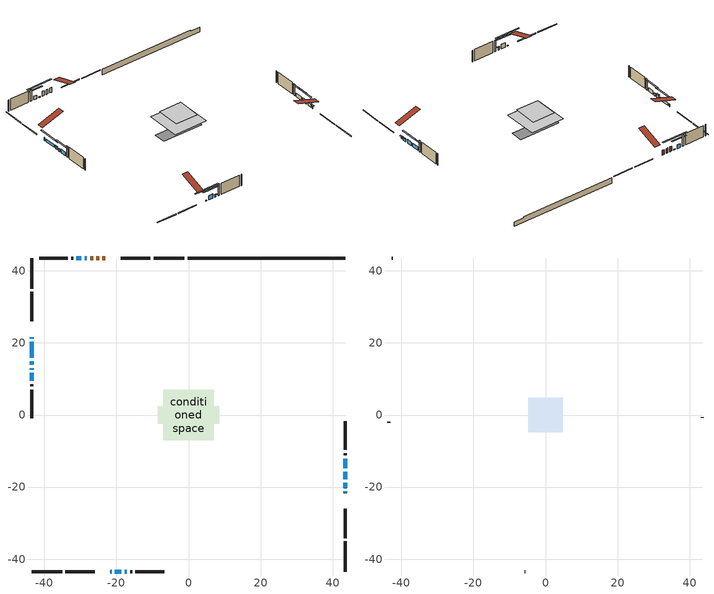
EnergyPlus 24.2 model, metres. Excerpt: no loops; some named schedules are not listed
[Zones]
conditioned space
 floor outside (Floor1 construction): -1.27,-1.27 -1.27,1.27 1.27,1.27 1.27,-1.27 z0.53
 floor adiabatic (AdiabaticFloorConstruction): -6.99,-6.99 -6.99,6.99 6.99,6.99 6.99,-6.99 z2.97
 floor foundation (Slab1 construction): -8.49,-2.45 -8.49,2.45 8.49,2.45 8.49,-2.45 z-1.82
 wall outside (RimJoist1 construction): -1.14,43.56 -9.62,43.56 / -43.56,-43.56 -35.08,-43.56 / -43.56,43.56 -43.56,35.08 / 43.56,-43.56 43.56,-35.08 z0.53:0.83
 wall outside (RimJoist2 construction): -10.54,43.56 -18.75,43.56 / -34.15,-43.56 -25.95,-43.56 / -43.56,34.15 -43.56,25.95 / 43.56,-34.15 43.56,-25.95 z0.53:0.83
 wall outside (AdiabaticWallConstruction 1): -23.06,43.56 -23.87,43.56 / -24.8,43.56 -25.55,43.56 / -26.48,43.56 -27.27,43.56 z0.53:2.56
 wall outside (AdiabaticWallConstruction): -43.56,21.64 -43.56,21.2 / -43.56,14.93 -43.56,13.96 / -43.56,13.04 -43.56,12.6 z0.53:1.75; 43.56,-21.64 43.56,-21.18 / -17.71,-43.56 -17.12,-43.56 z0.53:1.5; 43.56,-20.25 43.56,-18.78 / -43.56,20.28 -43.56,15.86 z0.53:1.67; -28.19,43.56 -28.79,43.56 z0.53:0.87; -21.64,-43.56 -21.34,-43.56 z0.53:0.88; 43.56,-17.85 43.56,-15.77 z0.53:2.11; 43.56,-14.84 43.56,-12.1 / -29.71,43.56 -31.09,43.56 z0.53:2.08; -20.42,-43.56 -18.64,-43.56 z0.53:2.46; -43.56,11.67 -43.56,9.44 z0.53:2.05
 wall outside (Wall1 construction): -32.01,43.56 -32.55,43.56 / -16.19,-43.56 -15.66,-43.56 / -43.56,8.51 -43.56,7.98 / 43.56,-11.17 43.56,-10.64 z0.53:5.41
 wall outside (Wall2 construction): -33.47,43.56 -41.46,43.56 / -14.73,-43.56 -6.75,-43.56 / -43.56,7.05 -43.56,-0.94 / 43.56,-9.71 43.56,-1.72 z0.53:5.41
 wall foundation (FoundationWall1 construction): -0.21,43.56,-1.82 -0.21,43.56,0.53 39.18,43.56,0.53 39.18,43.56,0.09 43.56,43.56,0.09 43.56,43.56,-1.82
 window (WindowConstruction 10): -43.56,21.64 -43.56,21.2 z0.53:1.75
 window (WindowConstruction 6): 43.56,-21.64 43.56,-21.18 z0.53:1.5
 window (WindowConstruction 7): 43.56,-20.25 43.56,-18.78 z0.53:1.67
 window (WindowConstruction 8): -43.56,20.27 -43.56,15.86 z0.53:1.67
 window (WindowConstruction 9): -43.56,14.93 -43.56,13.96 z0.53:1.75
 window (WindowConstruction 12): -28.2,43.56 -28.79,43.56 z0.53:0.87
 window (WindowConstruction 13): -21.64,-43.56 -21.34,-43.56 z0.53:0.87
 window (WindowConstruction 11): -43.56,13.03 -43.56,12.6 z0.53:1.75
 window (WindowConstruction): 43.56,-17.85 43.56,-15.77 z0.53:2.11
 window (WindowConstruction 1): 43.56,-14.84 43.56,-12.1 z0.53:2.08
 window (WindowConstruction 2): -29.71,43.56 -31.09,43.56 z0.53:2.08
 window (WindowConstruction 3): -20.41,-43.56 -18.64,-43.56 z0.53:2.46
 window (WindowConstruction 4): -17.71,-43.56 -17.12,-43.56 z0.53:1.5
 window (WindowConstruction 5): -43.56,11.67 -43.56,9.44 z0.53:2.05
 door (Door): -23.06,43.56 -23.87,43.56 z0.53:2.56
 door (Door 1): -24.8,43.56 -25.55,43.56 z0.53:2.56
 door (Door 2): -26.48,43.56 -27.27,43.56 z0.53:2.56
 ceiling adiabatic (AdiabaticFloorConstruction): 6.99,-6.99 6.99,6.99 -6.99,6.99 -6.99,-6.99 z2.97
attic - vented
 floor to conditioned space (Floor2 construction Reversed): -4.78,-4.78 -4.78,4.78 4.78,4.78 4.78,-4.78 z5.41
 wall outside (Wall4 construction): -42.39,43.56 -42.63,43.56 / -5.82,-43.56 -5.58,-43.56 / -43.56,-1.86 -43.56,-2.1 / 43.56,-0.79 43.56,-0.56 z0.53:5.41
 roof outside (Roof1 construction): -22.13,43.56,5.41 -22.13,34.25,8.51 -19.68,34.25,8.51 -19.68,43.56,5.41; -22.57,-43.56,5.41 -22.57,-34.25,8.51 -25.02,-34.25,8.51 -25.02,-43.56,5.41; -43.56,22.57,5.41 -34.25,22.57,8.51 -34.25,25.02,8.51 -43.56,25.02,5.41; 43.56,-22.57,5.41 34.25,-22.57,8.51 34.25,-25.02,8.51 43.56,-25.02,5.41
shading: 43.56,-20.98 43.56,-21.84 43.97,-21.84 43.97,-20.98 z1.7; 43.56,-18.58 43.56,-20.45 43.97,-20.45 43.97,-18.58 z1.87; -43.56,13.26 -43.56,22.87 -43.97,22.87 -43.97,13.26 z4.27; -43.56,13.76 -43.56,15.13 -43.97,15.13 -43.97,13.76 z1.95; -33.88,43.56 -23.11,43.56 -23.11,43.97 -33.88,43.97 z5.96; -16.25,-43.56 -26.73,-43.56 -26.73,-43.97 -16.25,-43.97 z5.96; 43.56,-13.17 43.56,-20.45 43.97,-20.45 43.97,-13.17 z4.71; 43.56,-9.5 43.56,-17.44 43.97,-17.44 43.97,-9.5 z4.68; -33.69,43.56 -27.11,43.56 -27.11,43.97 -33.69,43.97 z4.68; -16.04,-43.56 -23.01,-43.56 -23.01,-43.97 -16.04,-43.97 z5.06; -16.92,-43.56 -17.91,-43.56 -17.91,-43.97 -16.92,-43.97 z1.7; -43.56,6.84 -43.56,14.27 -43.97,14.27 -43.97,6.84 z4.65
[Building]
Building 1: Terrain=Suburbs
[Site:Location]
Toronto Intl AP_ON: Latitude {deg}=43.68; Longitude {deg}=-79.63; Time Zone {hr}=-5; Elevation {m}=173; Keep Site Location Information=Yes
[Site:GroundTemperature:Shallow]
4.59119, 2.66285, 2.50842, 3.42352, 7.09712, 10.7536, 13.9236, 15.9317, 16.1023, 14.4691, 11.3799, 7.83558
[Site:WaterMainsTemperature]
Calculation Method=Schedule; Temperature Schedule=mains temperature schedule
[Material] Roughness=Rough; Thermal Absorptance=0.9
Name | Thickness {m} | Conductivity {W/m-K} | Density {kg/m3} | Specific Heat {J/kg-K} | Solar Absorptance | Visible Absorptance
asphalt or fiberglass shingles | 0.00635 | 0.162714 | 1121.4 | 1465.45 | 0.4 | 0.4
ceiling loosefill ins | 0.169333 | 0.0480833 | 16.02 | 1046.75 | 0.7 | 0.7
ceiling stud and cavity | 0.1397 | 0.0933378 | 65.682 | 1177.47 | 0.7 | 0.7
concrete 4.0 in. | 0.1016 | 1.803125 | 2242.8 | 837.4 | 0.7 | 0.7
concrete 8.0 in. | 0.2032 | 1.803125 | 2242.8 | 837.4 | 0.7 | 0.7
door material | 0.04445 | 0.053851 | 512.64 | 1214.23 | 0.7 | 0.7
door material 1 | 0.04445 | 0.0451087 | 512.64 | 1214.23 | 0.7 | 0.7
door material 2 | 0.04445 | 0.20624 | 512.64 | 1214.23 | 0.7 | 0.7
exterior vertical ins | 0.0460229 | 0.029427 | 32.04 | 1214.23 | 0.7 | 0.7
floor covering | 0.0127 | 0.0433444 | 54.468 | 1339.84 | 0.6 | 0.6
floor rigid ins | 0.051816 | 0.029427 | 32.04 | 1214.23 | 0.7 | 0.7
floor rigid ins 1; wall rigid ins | 0.512978 | 0.029427 | 32.04 | 1214.23 | 0.7 | 0.7
floor stud and cavity | 0.1397 | 0.0881335 | 92.3553 | 1139.71 | 0.7 | 0.7
floor stud and cavity 1 | 0.1397 | 1.75129 | 37.0049 | 1207.88 | 0.7 | 0.7
furniture material conditioned space 1 | 0.1524 | 0.115458 | 640.8 | 1214.23 | 0.6 | 0.6
gypsum board | 0.00254 | 0.160291 | 801 | 837.4 | 0.6 | 0.6
gypsum board 1 | 0.0127 | 0.160291 | 801 | 837.4 | 0.6 | 0.6
gypsum board 2 | 0.0127 | 0.160291 | 801 | 837.4 | 0.7 | 0.7
osb sheathing 0.5 in. | 0.0127 | 0.115458 | 512.64 | 1214.23 | 0.7 | 0.7
osb sheathing 0.75 in. | 0.01905 | 0.115458 | 512.64 | 1214.23 | 0.7 | 0.7
osb sheathing 2.0 in. | 0.0508 | 0.115458 | 512.64 | 1214.23 | 0.7 | 0.7
rim joist stud and cavity | 0.0508 | 0.0451784 | 125.044 | 1163.47 | 0.6 | 0.6
rim joist stud and cavity 1 | 0.0508 | 0.0351153 | 125.044 | 1163.47 | 0.6 | 0.6
wall stud and cavity | 0.0889 | 0.54749 | 50.32683 | 1063.81 | 0.7 | 0.7
wall stud and cavity 1 | 0.1397 | 0.0823012 | 139.0536 | 1170.24 | 0.7 | 0.7
wall stud and cavity 2 | 0.0889 | 6.9971 | 50.32683 | 1063.81 | 0.6 | 0.6
wall stud and cavity 3 | 0.0889 | 0.380278 | 52.3479 | 1209.89 | 0.7 | 0.7
wall stud and cavity 4 | 0.0889 | 0.391764 | 83.0341 | 1211.67 | 0.7 | 0.7
wood siding | 0.00254 | 0.102417 | 544.68 | 1172.36 | 0.4 | 0.4
wood siding 1 | 0.0254 | 0.102417 | 544.68 | 1172.36 | 0.4 | 0.4
wood siding 2; wood siding 3; wood siding 4 | 0.0254 | 0.102417 | 544.68 | 1172.36 | 0.7 | 0.7
[WindowMaterial:SimpleGlazingSystem]
Name | U-Factor {W/m2-K} | Solar Heat Gain Coefficient
WindowMaterial | 2.8884 | 0.7
WindowMaterial 1 | 2.904297 | 0.68
WindowMaterial 10 | 3.07123 | 0.43
WindowMaterial 2 | 2.98209 | 0.59
WindowMaterial 3 | 2.98038 | 0.61
WindowMaterial 4 | 2.887263 | 0.7
WindowMaterial 5 | 3.00537 | 0.58
WindowMaterial 6 | 2.915653 | 0.67
WindowMaterial 7 | 2.93212 | 0.65
WindowMaterial 8 | 2.98776 | 0.6
WindowMaterial 9 | 3.06271 | 0.54
[Construction]
AdiabaticFloorConstruction: floor stud and cavity 1, floor rigid ins 1, osb sheathing 0.75 in., floor covering
AdiabaticWallConstruction: wood siding 3, wall rigid ins, wall stud and cavity 3, gypsum board 1
AdiabaticWallConstruction 1: wood siding 4, wall rigid ins, wall stud and cavity 3, gypsum board 1
Door: door material
Door 1: door material 1
Door 2: door material 2
Floor1 construction: floor stud and cavity, floor rigid ins, osb sheathing 0.75 in., floor covering
Floor2 construction Reversed: gypsum board 1, ceiling stud and cavity, ceiling loosefill ins
FoundationWall1 construction: concrete 8.0 in., gypsum board 2
furniture construction conditioned space 1: furniture material conditioned space 1
PartitionWallConstruction: gypsum board 1, wall stud and cavity 4, gypsum board 1
RimJoist1 construction: wood siding 2, osb sheathing 2.0 in., rim joist stud and cavity
RimJoist2 construction: wood siding 2, osb sheathing 2.0 in., rim joist stud and cavity 1
Roof1 construction: asphalt or fiberglass shingles
Slab1 construction: concrete 4.0 in.
Wall1 construction: wood siding, wall stud and cavity, gypsum board
Wall2 construction: wood siding 1, osb sheathing 0.5 in., wall stud and cavity 1, gypsum board 1
Wall4 construction: wood siding, wall stud and cavity 2
WindowConstruction: WindowMaterial
WindowConstruction 1; WindowConstruction 2: WindowMaterial 1
WindowConstruction 10: WindowMaterial 8
WindowConstruction 11: WindowMaterial 9
WindowConstruction 12; WindowConstruction 13: WindowMaterial 10
WindowConstruction 3: WindowMaterial 2
WindowConstruction 4: WindowMaterial 3
WindowConstruction 5: WindowMaterial 4
WindowConstruction 6: WindowMaterial 5
WindowConstruction 7; WindowConstruction 8: WindowMaterial 6
WindowConstruction 9: WindowMaterial 7
[Zone] Multiplier=1; Part of Total Floor Area=Yes
Name | Volume {m3}
attic - vented | 45.9181
conditioned space | 618.6
[Space]
Name | Zone | Volume {m3}
attic - vented 1 | attic - vented | 45.9181
conditioned space 1 | conditioned space | 618.6
[ZoneInfiltration:EffectiveLeakageArea]
infil attic - vented 1: Zone or Space=attic - vented 1; Schedule=Always On Discrete; Effective Air Leakage Area {cm2}=3774.62; Stack Coefficient=0.000554753; Wind Coefficient=1.59137e-05
[ZoneMixing]
whole house fan mix: Zone or Space=attic - vented; Schedule=Always On Continuous; Design Flow Rate Calculation Method=Flow/Zone; Design Flow Rate {m3/s}=0; Source Zone or Space=conditioned space
[SurfaceProperty:ExposedFoundationPerimeter]
Slab1: Exposed Perimeter Calculation Method=TotalExposedPerimeter; Total Exposed Perimeter {m}=43.769
[InternalMass] Zone or ZoneList=conditioned space; Space or SpaceList=conditioned space 1
Name | Construction | Surface Area {m2}
furniture mass conditioned space 1 | furniture construction conditioned space 1 | 114.2
partition wall mass | PartitionWallConstruction | 285.501
[Lights]
interior lighting: Zone or ZoneList or Space or SpaceList=conditioned space 1; Schedule=interior lighting schedule; Design Level Calculation Method=LightingLevel; Lighting Level {W}=343.2; Return Air Fraction=0; Fraction Radiant=0.6; Fraction Visible=0.2; Fraction Replaceable=1
[People]
occupants: Zone or ZoneList or Space or SpaceList=conditioned space 1; Number of People Schedule=occupants schedule; Number of People Calculation Method=People; Number of People=3; Fraction Radiant=0.314171; Sensible Heat Fraction=0.56303; Activity Level Schedule=occupants activity schedule; Carbon Dioxide Generation Rate {m3/s-W}=0; Enable ASHRAE 55 Comfort Warnings=No; Mean Radiant Temperature Calculation Type=EnclosureAveraged
[ElectricEquipment] Zone or ZoneList or Space or SpaceList=conditioned space 1; Design Level Calculation Method=EquipmentLevel
Name | Schedule | Design Level {W} | Fraction Latent | Fraction Radiant | Fraction Lost
clothes dryer | clothes dryer schedule | 140.772 | 0.015 | 0.081 | 0.85
clothes washer | clothes washer schedule | 32.1985 | 0.03 | 0.162 | 0.7
cooking range | cooking range schedule | 215.147 | 0.08 | 0.432 | 0.2
dishwasher | dishwasher schedule | 66.8632 | 0.3 | 0.18 | 0.4
fridge | fridge schedule | 72.9452 | 0 | 0.6 | 0
mech vent bath fan 0 | mech vent bath fan 0 schedule | 50.2 | 0 | 0 | 1
mech vent bath fan 1 | mech vent bath fan 1 schedule | 50.2 | 0 | 0 | 1
mech vent house fan | mech vent house fan schedule | 0 | 0 | 0 | 1
mech vent house fan cfis | mech vent house fan cfis schedule | 0 | 0 | 0 | 0
mech vent range fan 0 | mech vent range fan 0 schedule | 57 | 0 | 0 | 1
misc plug loads | misc plug loads schedule | 494.7 | 0.045 | 0.513 | 0.1
whole house fan | Always On Discrete | 0 | 0 | 0 | 1
[OtherEquipment] Zone or ZoneList or Space or SpaceList=conditioned space 1; Design Level Calculation Method=EquipmentLevel
Name | Fuel Type | Schedule | Design Level {W} | Fraction Latent | Fraction Radiant | Fraction Lost
clothes dryer 1 | Electricity | clothes dryer schedule | 0 | 0.015 | 0.081 | 0.85
cooking range 1 | Electricity | cooking range schedule | 0 | 0.08 | 0.432 | 0.2
general water use latent | None | general water use schedule | 62.594 | 1 | 0 | 0
general water use sensible | None | general water use schedule | -61.6891 | 0 | 0.6 | 0
mech vent house fan latent load | None | Always On Discrete | 0 | 1 | 0 | 0
mech vent house fan sensible load | None | Always On Discrete | 0 | 0 | 0 | 0
water heater energy adjustment1 | NaturalGas | Always On Discrete | 0.01 | 0 | 0 | 1
[ZoneInfiltration:DesignFlowRate] Zone or ZoneList or Space or SpaceList=conditioned space 1; Schedule=Always On Discrete; Design Flow Rate Calculation Method=Flow/Zone; Design Flow Rate {m3/s}=0
infil flow; natural vent flow; whole house fan flow
[Foundation:Kiva]
Foundation Kiva 1: Initial Indoor Air Temperature {C}=18; Wall Height Above Grade {m}=0.530017; Wall Depth Below Slab {m}=0.2032; Custom Block Material Name 1=exterior vertical ins; Custom Block Depth 1 {m}=2.350008; Custom Block X Position 1 {m}=0.2159; Custom Block Z Position 1 {m}=0
[Foundation:Kiva:Settings]
Soil Conductivity {W/m-K}=0.849921; Soil Density {kg/m3}=1842.3; Soil Specific Heat {J/kg-K}=418.7; Ground Solar Absorptivity=0.9; Ground Thermal Absorptivity=0.9; Ground Surface Roughness {m}=0.03; Far-Field Width {m}=40; Deep-Ground Boundary Condition=ZeroFlux; Deep-Ground Depth {m}=40; Minimum Cell Dimension {m}=0.2; Maximum Cell Growth Coefficient=3; Simulation Timestep=Timestep
[Exterior:Lights]
exterior lighting: Schedule=exterior lighting schedule; Design Level {W}=75.6
[Schedule:Constant]
Name | Hourly Value
Always On Continuous; mech vent house fan schedule; mech vent house fan cfis schedule; Always On Discrete | 1
occupants activity schedule | 117.228
fridge schedule | 0
[Schedule:Week:Daily]
interior lighting schedule Week Rule - Jan1-Jan27: interior lighting schedule day, interior lighting schedule day, interior lighting schedule day, interior lighting schedule day, interior lighting schedule day, interior lighting schedule day, interior lighting schedule day, interior lighting schedule default day, interior lighting schedule default day, interior lighting schedule default day, interior lighting schedule default day, interior lighting schedule default day
interior lighting schedule Week Rule - Jan28-Feb3: interior lighting schedule day, interior lighting schedule day, interior lighting schedule day, interior lighting schedule day, interior lighting schedule day 1, interior lighting schedule day 1, interior lighting schedule day 1, interior lighting schedule default day, interior lighting schedule default day, interior lighting schedule default day, interior lighting schedule default day, interior lighting schedule default day
interior lighting schedule Week Rule - Feb4-Feb24: interior lighting schedule day 1, interior lighting schedule day 1, interior lighting schedule day 1, interior lighting schedule day 1, interior lighting schedule day 1, interior lighting schedule day 1, interior lighting schedule day 1, interior lighting schedule default day, interior lighting schedule default day, interior lighting schedule default day, interior lighting schedule default day, interior lighting schedule default day
interior lighting schedule Week Rule - Feb25-Mar3: interior lighting schedule day 1, interior lighting schedule day 1, interior lighting schedule day 1, interior lighting schedule day 1, interior lighting schedule day 2, interior lighting schedule day 2, interior lighting schedule day 2, interior lighting schedule default day, interior lighting schedule default day, interior lighting schedule default day, interior lighting schedule default day, interior lighting schedule default day
interior lighting schedule Week Rule - Mar4-Mar31: interior lighting schedule day 2, interior lighting schedule day 2, interior lighting schedule day 2, interior lighting schedule day 2, interior lighting schedule day 2, interior lighting schedule day 2, interior lighting schedule day 2, interior lighting schedule default day, interior lighting schedule default day, interior lighting schedule default day, interior lighting schedule default day, interior lighting schedule default day
interior lighting schedule Week Rule - Apr1-Apr28: interior lighting schedule day 3, interior lighting schedule day 3, interior lighting schedule day 3, interior lighting schedule day 3, interior lighting schedule day 3, interior lighting schedule day 3, interior lighting schedule day 3, interior lighting schedule default day, interior lighting schedule default day, interior lighting schedule default day, interior lighting schedule default day, interior lighting schedule default day
interior lighting schedule Week Rule - Apr29-May5: interior lighting schedule day 3, interior lighting schedule day 3, interior lighting schedule day 4, interior lighting schedule day 4, interior lighting schedule day 4, interior lighting schedule day 4, interior lighting schedule day 4, interior lighting schedule default day, interior lighting schedule default day, interior lighting schedule default day, interior lighting schedule default day, interior lighting schedule default day
interior lighting schedule Week Rule - May6-May26: interior lighting schedule day 4, interior lighting schedule day 4, interior lighting schedule day 4, interior lighting schedule day 4, interior lighting schedule day 4, interior lighting schedule day 4, interior lighting schedule day 4, interior lighting schedule default day, interior lighting schedule default day, interior lighting schedule default day, interior lighting schedule default day, interior lighting schedule default day
interior lighting schedule Week Rule - May27-Jun2: interior lighting schedule day 4, interior lighting schedule day 4, interior lighting schedule day 4, interior lighting schedule day 4, interior lighting schedule day 4, interior lighting schedule day 5, interior lighting schedule day 5, interior lighting schedule default day, interior lighting schedule default day, interior lighting schedule default day, interior lighting schedule default day, interior lighting schedule default day
interior lighting schedule Week Rule - Jun3-Jun30: interior lighting schedule day 5, interior lighting schedule day 5, interior lighting schedule day 5, interior lighting schedule day 5, interior lighting schedule day 5, interior lighting schedule day 5, interior lighting schedule day 5, interior lighting schedule default day, interior lighting schedule default day, interior lighting schedule default day, interior lighting schedule default day, interior lighting schedule default day
interior lighting schedule Week Rule - Jul1-Jul28: interior lighting schedule day 6, interior lighting schedule day 6, interior lighting schedule day 6, interior lighting schedule day 6, interior lighting schedule day 6, interior lighting schedule day 6, interior lighting schedule day 6, interior lighting schedule default day, interior lighting schedule default day, interior lighting schedule default day, interior lighting schedule default day, interior lighting schedule default day
interior lighting schedule Week Rule - Jul29-Aug4: interior lighting schedule day 6, interior lighting schedule day 6, interior lighting schedule day 6, interior lighting schedule day 7, interior lighting schedule day 7, interior lighting schedule day 7, interior lighting schedule day 7, interior lighting schedule default day, interior lighting schedule default day, interior lighting schedule default day, interior lighting schedule default day, interior lighting schedule default day
interior lighting schedule Week Rule - Aug5-Aug25: interior lighting schedule day 7, interior lighting schedule day 7, interior lighting schedule day 7, interior lighting schedule day 7, interior lighting schedule day 7, interior lighting schedule day 7, interior lighting schedule day 7, interior lighting schedule default day, interior lighting schedule default day, interior lighting schedule default day, interior lighting schedule default day, interior lighting schedule default day
interior lighting schedule Week Rule - Aug26-Sep1: interior lighting schedule day 7, interior lighting schedule day 7, interior lighting schedule day 7, interior lighting schedule day 7, interior lighting schedule day 7, interior lighting schedule day 7, interior lighting schedule day 8, interior lighting schedule default day, interior lighting schedule default day, interior lighting schedule default day, interior lighting schedule default day, interior lighting schedule default day
interior lighting schedule Week Rule - Sep2-Sep29: interior lighting schedule day 8, interior lighting schedule day 8, interior lighting schedule day 8, interior lighting schedule day 8, interior lighting schedule day 8, interior lighting schedule day 8, interior lighting schedule day 8, interior lighting schedule default day, interior lighting schedule default day, interior lighting schedule default day, interior lighting schedule default day, interior lighting schedule default day
interior lighting schedule Week Rule - Sep30-Oct6: interior lighting schedule day 8, interior lighting schedule day 9, interior lighting schedule day 9, interior lighting schedule day 9, interior lighting schedule day 9, interior lighting schedule day 9, interior lighting schedule day 9, interior lighting schedule default day, interior lighting schedule default day, interior lighting schedule default day, interior lighting schedule default day, interior lighting schedule default day
interior lighting schedule Week Rule - Oct7-Oct27: interior lighting schedule day 9, interior lighting schedule day 9, interior lighting schedule day 9, interior lighting schedule day 9, interior lighting schedule day 9, interior lighting schedule day 9, interior lighting schedule day 9, interior lighting schedule default day, interior lighting schedule default day, interior lighting schedule default day, interior lighting schedule default day, interior lighting schedule default day
interior lighting schedule Week Rule - Oct28-Nov3: interior lighting schedule day 9, interior lighting schedule day 9, interior lighting schedule day 9, interior lighting schedule day 9, interior lighting schedule day 10, interior lighting schedule day 10, interior lighting schedule day 10, interior lighting schedule default day, interior lighting schedule default day, interior lighting schedule default day, interior lighting schedule default day, interior lighting schedule default day
interior lighting schedule Week Rule - Nov4-Nov24: interior lighting schedule day 10, interior lighting schedule day 10, interior lighting schedule day 10, interior lighting schedule day 10, interior lighting schedule day 10, interior lighting schedule day 10, interior lighting schedule day 10, interior lighting schedule default day, interior lighting schedule default day, interior lighting schedule default day, interior lighting schedule default day, interior lighting schedule default day
interior lighting schedule Week Rule - Nov25-Dec1: interior lighting schedule day 10, interior lighting schedule day 10, interior lighting schedule day 10, interior lighting schedule day 10, interior lighting schedule day 10, interior lighting schedule day 10, interior lighting schedule day 11, interior lighting schedule default day, interior lighting schedule default day, interior lighting schedule default day, interior lighting schedule default day, interior lighting schedule default day
interior lighting schedule Week Rule - Dec2-Dec31: interior lighting schedule day 11, interior lighting schedule day 11, interior lighting schedule day 11, interior lighting schedule day 11, interior lighting schedule day 11, interior lighting schedule day 11, interior lighting schedule day 11, interior lighting schedule default day, interior lighting schedule default day, interior lighting schedule default day, interior lighting schedule default day, interior lighting schedule default day
occupants schedule Week Rule - Jan1-Dec31: occupants schedule day, occupants schedule day, occupants schedule day, occupants schedule day, occupants schedule day, occupants schedule day, occupants schedule day, occupants schedule default day, occupants schedule default day, occupants schedule default day, occupants schedule default day, occupants schedule default day
clothes dryer schedule Week Rule - Jan1-Dec31: clothes dryer schedule day, clothes dryer schedule day, clothes dryer schedule day, clothes dryer schedule day, clothes dryer schedule day, clothes dryer schedule day, clothes dryer schedule day, clothes dryer schedule default day, clothes dryer schedule default day, clothes dryer schedule default day, clothes dryer schedule default day, clothes dryer schedule default day
clothes washer schedule Week Rule - Jan1-Dec31: clothes washer schedule day, clothes washer schedule day, clothes washer schedule day, clothes washer schedule day, clothes washer schedule day, clothes washer schedule day, clothes washer schedule day, clothes washer schedule default day, clothes washer schedule default day, clothes washer schedule default day, clothes washer schedule default day, clothes washer schedule default day
cooking range schedule Week Rule - Jan1-Dec31: cooking range schedule day, cooking range schedule day, cooking range schedule day, cooking range schedule day, cooking range schedule day, cooking range schedule day, cooking range schedule day, cooking range schedule default day, cooking range schedule default day, cooking range schedule default day, cooking range schedule default day, cooking range schedule default day
dishwasher schedule Week Rule - Jan1-Dec31: dishwasher schedule day, dishwasher schedule day, dishwasher schedule day, dishwasher schedule day, dishwasher schedule day, dishwasher schedule day, dishwasher schedule day, dishwasher schedule default day, dishwasher schedule default day, dishwasher schedule default day, dishwasher schedule default day, dishwasher schedule default day
mech vent bath fan 0 schedule Week Rule - Jan1-Dec31: mech vent bath fan 0 schedule day, mech vent bath fan 0 schedule day, mech vent bath fan 0 schedule day, mech vent bath fan 0 schedule day, mech vent bath fan 0 schedule day, mech vent bath fan 0 schedule day, mech vent bath fan 0 schedule day, mech vent bath fan 0 schedule default day, mech vent bath fan 0 schedule default day, mech vent bath fan 0 schedule default day, mech vent bath fan 0 schedule default day, mech vent bath fan 0 schedule default day
mech vent bath fan 1 schedule Week Rule - Jan1-Dec31: mech vent bath fan 1 schedule day, mech vent bath fan 1 schedule day, mech vent bath fan 1 schedule day, mech vent bath fan 1 schedule day, mech vent bath fan 1 schedule day, mech vent bath fan 1 schedule day, mech vent bath fan 1 schedule day, mech vent bath fan 1 schedule default day, mech vent bath fan 1 schedule default day, mech vent bath fan 1 schedule default day, mech vent bath fan 1 schedule default day, mech vent bath fan 1 schedule default day
mech vent range fan 0 schedule Week Rule - Jan1-Dec31: mech vent range fan 0 schedule day, mech vent range fan 0 schedule day, mech vent range fan 0 schedule day, mech vent range fan 0 schedule day, mech vent range fan 0 schedule day, mech vent range fan 0 schedule day, mech vent range fan 0 schedule day, mech vent range fan 0 schedule default day, mech vent range fan 0 schedule default day, mech vent range fan 0 schedule default day, mech vent range fan 0 schedule default day, mech vent range fan 0 schedule default day
misc plug loads schedule Week Rule - Jan1-Dec31: misc plug loads schedule day, misc plug loads schedule day, misc plug loads schedule day, misc plug loads schedule day, misc plug loads schedule day, misc plug loads schedule day, misc plug loads schedule day, misc plug loads schedule default day, misc plug loads schedule default day, misc plug loads schedule default day, misc plug loads schedule default day, misc plug loads schedule default day
general water use schedule Week Rule - Jan1-Dec31: general water use schedule day, general water use schedule day, general water use schedule day, general water use schedule day, general water use schedule day, general water use schedule day, general water use schedule day, general water use schedule default day, general water use schedule default day, general water use schedule default day, general water use schedule default day, general water use schedule default day
exterior lighting schedule Week Rule - Jan1-Jan27: exterior lighting schedule day, exterior lighting schedule day, exterior lighting schedule day, exterior lighting schedule day, exterior lighting schedule day, exterior lighting schedule day, exterior lighting schedule day, exterior lighting schedule default day, exterior lighting schedule default day, exterior lighting schedule default day, exterior lighting schedule default day, exterior lighting schedule default day
exterior lighting schedule Week Rule - Jan28-Feb3: exterior lighting schedule day, exterior lighting schedule day, exterior lighting schedule day, exterior lighting schedule day, exterior lighting schedule day 1, exterior lighting schedule day 1, exterior lighting schedule day 1, exterior lighting schedule default day, exterior lighting schedule default day, exterior lighting schedule default day, exterior lighting schedule default day, exterior lighting schedule default day
exterior lighting schedule Week Rule - Feb4-Feb24: exterior lighting schedule day 1, exterior lighting schedule day 1, exterior lighting schedule day 1, exterior lighting schedule day 1, exterior lighting schedule day 1, exterior lighting schedule day 1, exterior lighting schedule day 1, exterior lighting schedule default day, exterior lighting schedule default day, exterior lighting schedule default day, exterior lighting schedule default day, exterior lighting schedule default day
exterior lighting schedule Week Rule - Feb25-Mar3: exterior lighting schedule day 1, exterior lighting schedule day 1, exterior lighting schedule day 1, exterior lighting schedule day 1, exterior lighting schedule day 2, exterior lighting schedule day 2, exterior lighting schedule day 2, exterior lighting schedule default day, exterior lighting schedule default day, exterior lighting schedule default day, exterior lighting schedule default day, exterior lighting schedule default day
exterior lighting schedule Week Rule - Mar4-Mar31: exterior lighting schedule day 2, exterior lighting schedule day 2, exterior lighting schedule day 2, exterior lighting schedule day 2, exterior lighting schedule day 2, exterior lighting schedule day 2, exterior lighting schedule day 2, exterior lighting schedule default day, exterior lighting schedule default day, exterior lighting schedule default day, exterior lighting schedule default day, exterior lighting schedule default day
exterior lighting schedule Week Rule - Apr1-Apr28: exterior lighting schedule day 3, exterior lighting schedule day 3, exterior lighting schedule day 3, exterior lighting schedule day 3, exterior lighting schedule day 3, exterior lighting schedule day 3, exterior lighting schedule day 3, exterior lighting schedule default day, exterior lighting schedule default day, exterior lighting schedule default day, exterior lighting schedule default day, exterior lighting schedule default day
exterior lighting schedule Week Rule - Apr29-May5: exterior lighting schedule day 3, exterior lighting schedule day 3, exterior lighting schedule day 4, exterior lighting schedule day 4, exterior lighting schedule day 4, exterior lighting schedule day 4, exterior lighting schedule day 4, exterior lighting schedule default day, exterior lighting schedule default day, exterior lighting schedule default day, exterior lighting schedule default day, exterior lighting schedule default day
exterior lighting schedule Week Rule - May6-May26: exterior lighting schedule day 4, exterior lighting schedule day 4, exterior lighting schedule day 4, exterior lighting schedule day 4, exterior lighting schedule day 4, exterior lighting schedule day 4, exterior lighting schedule day 4, exterior lighting schedule default day, exterior lighting schedule default day, exterior lighting schedule default day, exterior lighting schedule default day, exterior lighting schedule default day
exterior lighting schedule Week Rule - May27-Jun2: exterior lighting schedule day 4, exterior lighting schedule day 4, exterior lighting schedule day 4, exterior lighting schedule day 4, exterior lighting schedule day 4, exterior lighting schedule day 5, exterior lighting schedule day 5, exterior lighting schedule default day, exterior lighting schedule default day, exterior lighting schedule default day, exterior lighting schedule default day, exterior lighting schedule default day
exterior lighting schedule Week Rule - Jun3-Jun30: exterior lighting schedule day 5, exterior lighting schedule day 5, exterior lighting schedule day 5, exterior lighting schedule day 5, exterior lighting schedule day 5, exterior lighting schedule day 5, exterior lighting schedule day 5, exterior lighting schedule default day, exterior lighting schedule default day, exterior lighting schedule default day, exterior lighting schedule default day, exterior lighting schedule default day
exterior lighting schedule Week Rule - Jul1-Jul28: exterior lighting schedule day 6, exterior lighting schedule day 6, exterior lighting schedule day 6, exterior lighting schedule day 6, exterior lighting schedule day 6, exterior lighting schedule day 6, exterior lighting schedule day 6, exterior lighting schedule default day, exterior lighting schedule default day, exterior lighting schedule default day, exterior lighting schedule default day, exterior lighting schedule default day
exterior lighting schedule Week Rule - Jul29-Aug4: exterior lighting schedule day 6, exterior lighting schedule day 6, exterior lighting schedule day 6, exterior lighting schedule day 7, exterior lighting schedule day 7, exterior lighting schedule day 7, exterior lighting schedule day 7, exterior lighting schedule default day, exterior lighting schedule default day, exterior lighting schedule default day, exterior lighting schedule default day, exterior lighting schedule default day
[Schedule:Year]
interior lighting schedule: interior lighting schedule Week Rule - Jan1-Jan27, 1, 1, 1, 27, interior lighting schedule Week Rule - Jan28-Feb3, 1, 28, 2, 3, interior lighting schedule Week Rule - Feb4-Feb24, 2, 4, 2, 24, interior lighting schedule Week Rule - Feb25-Mar3, 2, 25, 3, 3, interior lighting schedule Week Rule - Mar4-Mar31, 3, 4, 3, 31, interior lighting schedule Week Rule - Apr1-Apr28, 4, 1, 4, 28, interior lighting schedule Week Rule - Apr29-May5, 4, 29, 5, 5, interior lighting schedule Week Rule - May6-May26, 5, 6, 5, 26, interior lighting schedule Week Rule - May27-Jun2, 5, 27, 6, 2, interior lighting schedule Week Rule - Jun3-Jun30, 6, 3, 6, 30, interior lighting schedule Week Rule - Jul1-Jul28, 7, 1, 7, 28, interior lighting schedule Week Rule - Jul29-Aug4, 7, 29, 8, 4, interior lighting schedule Week Rule - Aug5-Aug25, 8, 5, 8, 25, interior lighting schedule Week Rule - Aug26-Sep1, 8, 26, 9, 1, interior lighting schedule Week Rule - Sep2-Sep29, 9, 2, 9, 29, interior lighting schedule Week Rule - Sep30-Oct6, 9, 30, 10, 6, interior lighting schedule Week Rule - Oct7-Oct27, 10, 7, 10, 27, interior lighting schedule Week Rule - Oct28-Nov3, 10, 28, 11, 3, interior lighting schedule Week Rule - Nov4-Nov24, 11, 4, 11, 24, interior lighting schedule Week Rule - Nov25-Dec1, 11, 25, 12, 1, interior lighting schedule Week Rule - Dec2-Dec31, 12, 2, 12, 31
occupants schedule: occupants schedule Week Rule - Jan1-Dec31, 1, 1, 12, 31
clothes dryer schedule: clothes dryer schedule Week Rule - Jan1-Dec31, 1, 1, 12, 31
clothes washer schedule: clothes washer schedule Week Rule - Jan1-Dec31, 1, 1, 12, 31
cooking range schedule: cooking range schedule Week Rule - Jan1-Dec31, 1, 1, 12, 31
dishwasher schedule: dishwasher schedule Week Rule - Jan1-Dec31, 1, 1, 12, 31
mech vent bath fan 0 schedule: mech vent bath fan 0 schedule Week Rule - Jan1-Dec31, 1, 1, 12, 31
mech vent bath fan 1 schedule: mech vent bath fan 1 schedule Week Rule - Jan1-Dec31, 1, 1, 12, 31
mech vent range fan 0 schedule: mech vent range fan 0 schedule Week Rule - Jan1-Dec31, 1, 1, 12, 31
misc plug loads schedule: misc plug loads schedule Week Rule - Jan1-Dec31, 1, 1, 12, 31
general water use schedule: general water use schedule Week Rule - Jan1-Dec31, 1, 1, 12, 31
exterior lighting schedule: exterior lighting schedule Week Rule - Jan1-Jan27, 1, 1, 1, 27, exterior lighting schedule Week Rule - Jan28-Feb3, 1, 28, 2, 3, exterior lighting schedule Week Rule - Feb4-Feb24, 2, 4, 2, 24, exterior lighting schedule Week Rule - Feb25-Mar3, 2, 25, 3, 3, exterior lighting schedule Week Rule - Mar4-Mar31, 3, 4, 3, 31, exterior lighting schedule Week Rule - Apr1-Apr28, 4, 1, 4, 28, exterior lighting schedule Week Rule - Apr29-May5, 4, 29, 5, 5, exterior lighting schedule Week Rule - May6-May26, 5, 6, 5, 26, exterior lighting schedule Week Rule - May27-Jun2, 5, 27, 6, 2, exterior lighting schedule Week Rule - Jun3-Jun30, 6, 3, 6, 30, exterior lighting schedule Week Rule - Jul1-Jul28, 7, 1, 7, 28, exterior lighting schedule Week Rule - Jul29-Aug4, 7, 29, 8, 4, exterior lighting schedule Week Rule - Aug5-Aug25, 8, 5, 8, 25, exterior lighting schedule Week Rule - Aug26-Sep1, 8, 26, 9, 1, exterior lighting schedule Week Rule - Sep2-Sep29, 9, 2, 9, 29, exterior lighting schedule Week Rule - Sep30-Oct6, 9, 30, 10, 6, exterior lighting schedule Week Rule - Oct7-Oct27, 10, 7, 10, 27, exterior lighting schedule Week Rule - Oct28-Nov3, 10, 28, 11, 3, exterior lighting schedule Week Rule - Nov4-Nov24, 11, 4, 11, 24, exterior lighting schedule Week Rule - Nov25-Dec1, 11, 25, 12, 1, exterior lighting schedule Week Rule - Dec2-Dec31, 12, 2, 12, 31
[Schedule:Compact]
mains temperature schedule: Through: 01/01, For: AllDays, Until: 24:00, 8.43722, Through: 01/02, For: AllDays, Until: 24:00, 8.37111, Through: 01/03, For: AllDays, Until: 24:00, 8.30611, Through: 01/04, For: AllDays, Until: 24:00, 8.24222, Through: 01/05, For: AllDays, Until: 24:00, 8.17944, Through: 01/06, For: AllDays, Until: 24:00, 8.11833, Through: 01/07, For: AllDays, Until: 24:00, 8.05833, Through: 01/08, For: AllDays, Until: 24:00, 7.99944, Through: 01/09, For: AllDays, Until: 24:00, 7.94222, Through: 01/10, For: AllDays, Until: 24:00, 7.88611, Through: 01/11, For: AllDays, Until: 24:00, 7.83167, Through: 01/12, For: AllDays, Until: 24:00, 7.77833, Through: 01/13, For: AllDays, Until: 24:00, 7.72611, Through: 01/14, For: AllDays, Until: 24:00, 7.67556, Through: 01/15, For: AllDays, Until: 24:00, 7.62667, Through: 01/16, For: AllDays, Until: 24:00, 7.57889, Through: 01/17, For: AllDays, Until: 24:00, 7.53278, Through: 01/18, For: AllDays, Until: 24:00, 7.48778, Through: 01/19, For: AllDays, Until: 24:00, 7.44444, Through: 01/20, For: AllDays, Until: 24:00, 7.40278, Through: 01/21, For: AllDays, Until: 24:00, 7.36278, Through: 01/22, For: AllDays, Until: 24:00, 7.32389, Through: 01/23, For: AllDays, Until: 24:00, 7.28667, Through: 01/24, For: AllDays, Until: 24:00, 7.25056, Through: 01/25, For: AllDays, Until: 24:00, 7.21667, Through: 01/26, For: AllDays, Until: 24:00, 7.18389, Through: 01/27, For: AllDays, Until: 24:00, 7.15278, Through: 01/28, For: AllDays, Until: 24:00, 7.12333, Through: 01/29, For: AllDays, Until: 24:00, 7.09556, Through: 01/30, For: AllDays, Until: 24:00, 7.06944, Through: 01/31, For: AllDays, Until: 24:00, 7.04444, Through: 02/01, For: AllDays, Until: 24:00, 7.02167, Through: 02/02, For: AllDays, Until: 24:00, 7, Through: 02/03, For: AllDays, Until: 24:00, 6.98, Through: 02/04, For: AllDays, Until: 24:00, 6.96222, Through: 02/05, For: AllDays, Until: 24:00, 6.94556, Through: 02/06, For: AllDays, Until: 24:00, 6.93056, Through: 02/07, For: AllDays, Until: 24:00, 6.91722, Through: 02/08, For: AllDays, Until: 24:00, 6.90556, Through: 02/09, For: AllDays, Until: 24:00, 6.89556, Through: 02/10, For: AllDays, Until: 24:00, 6.88722, Through: 02/11, For: AllDays, Until: 24:00, 6.88056, Through: 02/12, For: AllDays, Until: 24:00, 6.875, Through: 02/13, For: AllDays, Until: 24:00, 6.87167, Through: 02/14, For: AllDays, Until: 24:00, 6.87, Through: 02/15, For: AllDays, Until: 24:00, 6.87, Through: 02/16, For: AllDays, Until: 24:00, 6.87167, Through: 02/17, For: AllDays, Until: 24:00, 6.875, Through: 02/18, For: AllDays, Until: 24:00, 6.88, Through: 02/19, For: AllDays, Until: 24:00, 6.88611, Through: 02/20, For: AllDays, Until: 24:00, 6.89444, Through: 02/21, For: AllDays, Until: 24:00, 6.90444, Through: 02/22, For: AllDays, Until: 24:00, 6.91611, Through: 02/23, For: AllDays, Until: 24:00, 6.92889, Through: 02/24, For: AllDays, Until: 24:00, 6.94389, Through: 02/25, For: AllDays, Until: 24:00, 6.96056, Through: 02/26, For: AllDays, Until: 24:00, 6.97833, Through: 02/27, For: AllDays, Until: 24:00, 6.99833, Through: 02/28, For: AllDays, Until: 24:00, 7.01944, Through: 03/01, For: AllDays, Until: 24:00, 7.04222, Through: 03/02, For: AllDays, Until: 24:00, 7.06667, Through: 03/03, For: AllDays, Until: 24:00, 7.09278, Through: 03/04, For: AllDays, Until: 24:00, 7.12056, Through: 03/05, For: AllDays, Until: 24:00, 7.15, Through: 03/06, For: AllDays, Until: 24:00, 7.18111, Through: 03/07, For: AllDays, Until: 24:00, 7.21333, Through: 03/08, For: AllDays, Until: 24:00, 7.24722, Through: 03/09, For: AllDays, Until: 24:00, 7.28278, Through: 03/10, For: AllDays, Until: 24:00, 7.32, Through: 03/11, For: AllDays, Until: 24:00, 7.35889, Through: 03/12, For: AllDays, Until: 24:00, 7.39889, Through: 03/13, For: AllDays, Until: 24:00, 7.44056, Through: 03/14, For: AllDays, Until: 24:00, 7.48389, Through: 03/15, For: AllDays, Until: 24:00, 7.52833, Through: 03/16, For: AllDays, Until: 24:00, 7.57444, Through: 03/17, For: AllDays, Until: 24:00, 7.62222, Through: 03/18, For: AllDays, Until: 24:00, 7.67111, Through: 03/19, For: AllDays, Until: 24:00, 7.72111, Through: 03/20, For: AllDays, Until: 24:00, 7.77333, Through: 03/21, For: AllDays, Until: 24:00, 7.82611, Through: 03/22, For: AllDays, Until: 24:00, 7.88111, Through: 03/23, For: AllDays, Until: 24:00, 7.93667, Through: 03/24, For: AllDays, Until: 24:00, 7.99389, Through: 03/25, For: AllDays, Until: 24:00, 8.05278, Through: 03/26, For: AllDays, Until: 24:00, 8.11278, Through: 03/27, For: AllDays, Until: 24:00, 8.17389, Through: 03/28, For: AllDays, Until: 24:00, 8.23611, Through: 03/29, For: AllDays, Until: 24:00, 8.3, Through: 03/30, For: AllDays, Until: 24:00, 8.365, Through: 03/31, For: AllDays, Until: 24:00, 8.43111, Through: 04/01, For: AllDays, Until: 24:00, 8.49833, Through: 04/02, For: AllDays, Until: 24:00, 8.56722, Through: 04/03, For: AllDays, Until: 24:00, 8.63667, Through: 04/04, For: AllDays, Until: 24:00, 8.70778, Through: 04/05, For: AllDays, Until: 24:00, 8.77944, Through: 04/06, For: AllDays, Until: 24:00, 8.85278, Through: 04/07, For: AllDays, Until: 24:00, 8.92667, Through: 04/08, For: AllDays, Until: 24:00, 9.00222, Through: 04/09, For: AllDays, Until: 24:00, 9.07833, Through: 04/10, For: AllDays, Until: 24:00, 9.15556, Through: 04/11, For: AllDays, Until: 24:00, 9.23389, Through: 04/12, For: AllDays, Until: 24:00, 9.31278, Through: 04/13, For: AllDays, Until: 24:00, 9.39278, Through: 04/14, For: AllDays, Until: 24:00, 9.47389, Through: 04/15, For: AllDays, Until: 24:00, 9.55611, Through: 04/16, For: AllDays, Until: 24:00, 9.63833, Through: 04/17, For: AllDays, Until: 24:00, 9.72222, Through: 04/18, For: AllDays, Until: 24:00, 9.80667, Through: 04/19, For: AllDays, Until: 24:00, 9.89167, Through: 04/20, For: AllDays, Until: 24:00, 9.97778, Through: 04/21, For: AllDays, Until: 24:00, 10.0644, Through: 04/22, For: AllDays, Until: 24:00, 10.1517, Through: 04/23, For: AllDays, Until: 24:00, 10.24, Through: 04/24, For: AllDays, Until: 24:00, 10.3289, Through: 04/25, For: AllDays, Until: 24:00, 10.4183, Through: 04/26, For: AllDays, Until: 24:00, 10.5083, Through: 04/27, For: AllDays, Until: 24:00, 10.5989, Through: 04/28, For: AllDays, Until: 24:00, 10.69, Through: 04/29, For: AllDays, Until: 24:00, 10.7817, Through: 04/30, For: AllDays, Until: 24:00, 10.8739, Through: 05/01, For: AllDays, Until: 24:00, 10.9667, Through: 05/02, For: AllDays, Until: 24:00, 11.0594, Through: 05/03, For: AllDays, Until: 24:00, 11.1533, Through: 05/04, For: AllDays, Until: 24:00, 11.2472, Through: 05/05, For: AllDays, Until: 24:00, 11.3411, Through: 05/06, For: AllDays, Until: 24:00, 11.4361, Through: 05/07, For: AllDays, Until: 24:00, 11.5306, Through: 05/08, For: AllDays, Until: 24:00, 11.6261, Through: 05/09, For: AllDays, Until: 24:00, 11.7217, Through: 05/10, For: AllDays, Until: 24:00, 11.8172, Through: 05/11, For: AllDays, Until: 24:00, 11.9128, Through: 05/12, For: AllDays, Until: 24:00, 12.0089, Through: 05/13, For: AllDays, Until: 24:00, 12.105, Through: 05/14, For: AllDays, Until: 24:00, 12.2017, Through: 05/15, For: AllDays, Until: 24:00, 12.2978, Through: 05/16, For: AllDays, Until: 24:00, 12.3944, Through: 05/17, For: AllDays, Until: 24:00, 12.4906, Through: 05/18, For: AllDays, Until: 24:00, 12.5872, Through: 05/19, For: AllDays, Until: 24:00, 12.6833, Through: 05/20, For: AllDays, Until: 24:00, 12.78, Through: 05/21, For: AllDays, Until: 24:00, 12.8761, Through: 05/22, For: AllDays, Until: 24:00, 12.9722, Through: 05/23, For: AllDays, Until: 24:00, 13.0683, Through: 05/24, For: AllDays, Until: 24:00, 13.1639, Through: 05/25, For: AllDays, Until: 24:00, 13.2594, Through: 05/26, For: AllDays, Until: 24:00, 13.355, Through: 05/27, For: AllDays, Until: 24:00, 13.45, Through: 05/28, For: AllDays, Until: 24:00, 13.545, Through: 05/29, For: AllDays, Until: 24:00, 13.6394, Through: 05/30, For: AllDays, Until: 24:00, 13.7333, Through: 05/31, For: AllDays, Until: 24:00, 13.8272, Through: 06/01, For: AllDays, Until: 24:00, 13.9206, Through: 06/02, For: AllDays, Until: 24:00, 14.0139, Through: 06/03, For: AllDays, Until: 24:00, 14.1061, Through: 06/04, For: AllDays, Until: 24:00, 14.1983, Through: 06/05, For: AllDays, Until: 24:00, 14.2894, Through: 06/06, For: AllDays, Until: 24:00, 14.3806, Through: 06/07, For: AllDays, Until: 24:00, 14.4711, Through: 06/08, For: AllDays, Until: 24:00, 14.5606, Through: 06/09, For: AllDays, Until: 24:00, 14.65, Through: 06/10, For: AllDays, Until: 24:00, 14.7383, Through: 06/11, For: AllDays, Until: 24:00, 14.8267, Through: 06/12, For: AllDays, Until: 24:00, 14.9133, Through: 06/13, For: AllDays, Until: 24:00, 15, Through: 06/14, For: AllDays, Until: 24:00, 15.0856, Through: 06/15, For: AllDays, Until: 24:00, 15.1706, Through: 06/16, For: AllDays, Until: 24:00, 15.255, Through: 06/17, For: AllDays, Until: 24:00, 15.3383, Through: 06/18, For: AllDays, Until: 24:00, 15.4206, Through: 06/19, For: AllDays, Until: 24:00, 15.5022, Through: 06/20, For: AllDays, Until: 24:00, 15.5828, Through: 06/21, For: AllDays, Until: 24:00, 15.6628, Through: 06/22, For: AllDays, Until: 24:00, 15.7417, Through: 06/23, For: AllDays, Until: 24:00, 15.8194, Through: 06/24, For: AllDays, Until: 24:00, 15.8961, Through: 06/25, For: AllDays, Until: 24:00, 15.9722, Through: 06/26, For: AllDays, Until: 24:00, 16.0467, Through: 06/27, For: AllDays, Until: 24:00, 16.1206, Through: 06/28, For: AllDays, Until: 24:00, 16.1933, Through: 06/29, For: AllDays, Until: 24:00, 16.265, Through: 06/30, For: AllDays, Until: 24:00, 16.3356, Through: 07/01, For: AllDays, Until: 24:00, 16.4044, Through: 07/02, For: AllDays, Until: 24:00, 16.4728, Through: 07/03, For: AllDays, Until: 24:00, 16.54, Through: 07/04, For: AllDays, Until: 24:00, 16.6056, Through: 07/05, For: AllDays, Until: 24:00, 16.67, Through: 07/06, For: AllDays, Until: 24:00, 16.7333, Through: 07/07, For: AllDays, Until: 24:00, 16.7956, Through: 07/08, For: AllDays, Until: 24:00, 16.8561, Through: 07/09, For: AllDays, Until: 24:00, 16.9156, Through: 07/10, For: AllDays, Until: 24:00, 16.9739, Through: 07/11, For: AllDays, Until: 24:00, 17.0306, Through: 07/12, For: AllDays, Until: 24:00, 17.0861, Through: 07/13, For: AllDays, Until: 24:00, 17.14, Through: 07/14, For: AllDays, Until: 24:00, 17.1928, Through: 07/15, For: AllDays, Until: 24:00, 17.2439, Through: 07/16, For: AllDays, Until: 24:00, 17.2939, Through: 07/17, For: AllDays, Until: 24:00, 17.3422, Through: 07/18, For: AllDays, Until: 24:00, 17.3894, Through: 07/19, For: AllDays, Until: 24:00, 17.435, Through: 07/20, For: AllDays, Until: 24:00, 17.4794, Through: 07/21, For: AllDays, Until: 24:00, 17.5217, Through: 07/22, For: AllDays, Until: 24:00, 17.5628, Through: 07/23, For: AllDays, Until: 24:00, 17.6028, Through: 07/24, For: AllDays, Until: 24:00, 17.6406, Through: 07/25, For: AllDays, Until: 24:00, 17.6772, Through: 07/26, For: AllDays, Until: 24:00, 17.7122, Through: 07/27, For: AllDays, Until: 24:00, 17.7456, Through: 07/28, For: AllDays, Until: 24:00, 17.7778, Through: 07/29, For: AllDays, Until: 24:00, 17.8078, Through: 07/30, For: AllDays, Until: 24:00, 17.8367, Through: 07/31, For: AllDays, Until: 24:00, 17.8639, Through: 08/01, For: AllDays, Until: 24:00, 17.8894, Through: 08/02, For: AllDays, Until: 24:00, 17.9133, Through: 08/03, For: AllDays, Until: 24:00, 17.9361, Through: 08/04, For: AllDays, Until: 24:00, 17.9567, Through: 08/05, For: AllDays, Until: 24:00, 17.9756, Through: 08/06, For: AllDays, Until: 24:00, 17.9933, Through: 08/07, For: AllDays, Until: 24:00, 18.0089, Through: 08/08, For: AllDays, Until: 24:00, 18.0233, Through: 08/09, For: AllDays, Until: 24:00, 18.0361, Through: 08/10, For: AllDays, Until: 24:00, 18.0467, Through: 08/11, For: AllDays, Until: 24:00, 18.0561, Through: 08/12, For: AllDays, Until: 24:00, 18.0639, Through: 08/13, For: AllDays, Until: 24:00, 18.07, Through: 08/14, For: AllDays, Until: 24:00, 18.0739, Through: 08/15, For: AllDays, Until: 24:00, 18.0767, Through: 08/16, For: AllDays, Until: 24:00, 18.0778, Through: 08/17, For: AllDays, Until: 24:00, 18.0772, Through: 08/18, For: AllDays, Until: 24:00, 18.075, Through: 08/19, For: AllDays, Until: 24:00, 18.0706, Through: 08/20, For: AllDays, Until: 24:00, 18.065, Through: 08/21, For: AllDays, Until: 24:00, 18.0578, Through: 08/22, For: AllDays, Until: 24:00, 18.0489, Through: 08/23, For: AllDays, Until: 24:00, 18.0383, Through: 08/24, For: AllDays, Until: 24:00, 18.0261, Through: 08/25, For: AllDays, Until: 24:00, 18.0122, Through: 08/26, For: AllDays, Until: 24:00, 17.9967, Through: 08/27, For: AllDays, Until: 24:00, 17.9794, Through: 08/28, For: AllDays, Until: 24:00, 17.9606, Through: 08/29, For: AllDays, Until: 24:00, 17.9406, Through: 08/30, For: AllDays, Until: 24:00, 17.9183, Through: 08/31, For: AllDays, Until: 24:00, 17.8944, Through: 09/01, For: AllDays, Until: 24:00, 17.8694, Through: 09/02, For: AllDays, Until: 24:00, 17.8428, Through: 09/03, For: AllDays, Until: 24:00, 17.8139, Through: 09/04, For: AllDays, Until: 24:00, 17.7839, Through: 09/05, For: AllDays, Until: 24:00, 17.7522, Through: 09/06, For: AllDays, Until: 24:00, 17.7194, Through: 09/07, For: AllDays, Until: 24:00, 17.6844, Through: 09/08, For: AllDays, Until: 24:00, 17.6483, Through: 09/09, For: AllDays, Until: 24:00, 17.6106, Through: 09/10, For: AllDays, Until: 24:00, 17.5711, Through: 09/11, For: AllDays, Until: 24:00, 17.5306, Through: 09/12, For: AllDays, Until: 24:00, 17.4883, Through: 09/13, For: AllDays, Until: 24:00, 17.4444, Through: 09/14, For: AllDays, Until: 24:00, 17.3989, Through: 09/15, For: AllDays, Until: 24:00, 17.3522, Through: 09/16, For: AllDays, Until: 24:00, 17.3039, Through: 09/17, For: AllDays, Until: 24:00, 17.2544, Through: 09/18, For: AllDays, Until: 24:00, 17.2033, Through: 09/19, For: AllDays, Until: 24:00, 17.1511, Through: 09/20, For: AllDays, Until: 24:00, 17.0972, Through: 09/21, For: AllDays, Until: 24:00, 17.0422, Through: 09/22, For: AllDays, Until: 24:00, 16.9856, Through: 09/23, For: AllDays, Until: 24:00, 16.9278, Through: 09/24, For: AllDays, Until: 24:00, 16.8683, Through: 09/25, For: AllDays, Until: 24:00, 16.8078, Through: 09/26, For: AllDays, Until: 24:00, 16.7461, Through: 09/27, For: AllDays, Until: 24:00, 16.6833, Through: 09/28, For: AllDays, Until: 24:00, 16.6189, Through: 09/29, For: AllDays, Until: 24:00, 16.5533, Through: 09/30, For: AllDays, Until: 24:00, 16.4867, Through: 10/01, For: AllDays, Until: 24:00, 16.4189, Through: 10/02, For: AllDays, Until: 24:00, 16.3494, Through: 10/03, For: AllDays, Until: 24:00, 16.2794, Through: 10/04, For: AllDays, Until: 24:00, 16.2083, Through: 10/05, For: AllDays, Until: 24:00, 16.1356, Through: 10/06, For: AllDays, Until: 24:00, 16.0622, Through: 10/07, For: AllDays, Until: 24:00, 15.9878, Through: 10/08, For: AllDays, Until: 24:00, 15.9117, Through: 10/09, For: AllDays, Until: 24:00, 15.835, Through: 10/10, For: AllDays, Until: 24:00, 15.7578, Through: 10/11, For: AllDays, Until: 24:00, 15.6789, Through: 10/12, For: AllDays, Until: 24:00, 15.5994, Through: 10/13, For: AllDays, Until: 24:00, 15.5189, Through: 10/14, For: AllDays, Until: 24:00, 15.4372, Through: 10/15, For: AllDays, Until: 24:00, 15.355, Through: 10/16, For: AllDays, Until: 24:00, 15.2722, Through: 10/17, For: AllDays, Until: 24:00, 15.1878, Through: 10/18, For: AllDays, Until: 24:00, 15.1033, Through: 10/19, For: AllDays, Until: 24:00, 15.0178, Through: 10/20, For: AllDays, Until: 24:00, 14.9317, Through: 10/21, For: AllDays, Until: 24:00, 14.8444, Through: 10/22, For: AllDays, Until: 24:00, 14.7567, Through: 10/23, For: AllDays, Until: 24:00, 14.6683, Through: 10/24, For: AllDays, Until: 24:00, 14.5794, Through: 10/25, For: AllDays, Until: 24:00, 14.4894, Through: 10/26, For: AllDays, Until: 24:00, 14.3994, Through: 10/27, For: AllDays, Until: 24:00, 14.3083, Through: 10/28, For: AllDays, Until: 24:00, 14.2172, Through: 10/29, For: AllDays, Until: 24:00, 14.125, Through: 10/30, For: AllDays, Until: 24:00, 14.0328, Through: 10/31, For: AllDays, Until: 24:00, 13.94, Through: 11/01, For: AllDays, Until: 24:00, 13.8467, Through: 11/02, For: AllDays, Until: 24:00, 13.7528, Through: 11/03, For: AllDays, Until: 24:00, 13.6589, Through: 11/04, For: AllDays, Until: 24:00, 13.5644, Through: 11/05, For: AllDays, Until: 24:00, 13.4694, Through: 11/06, For: AllDays, Until: 24:00, 13.3744, Through: 11/07, For: AllDays, Until: 24:00, 13.2794, Through: 11/08, For: AllDays, Until: 24:00, 13.1839, Through: 11/09, For: AllDays, Until: 24:00, 13.0878, Through: 11/10, For: AllDays, Until: 24:00, 12.9922, Through: 11/11, For: AllDays, Until: 24:00, 12.8961, Through: 11/12, For: AllDays, Until: 24:00, 12.7994, Through: 11/13, For: AllDays, Until: 24:00, 12.7033, Through: 11/14, For: AllDays, Until: 24:00, 12.6072, Through: 11/15, For: AllDays, Until: 24:00, 12.5106, Through: 11/16, For: AllDays, Until: 24:00, 12.4139, Through: 11/17, For: AllDays, Until: 24:00, 12.3178, Through: 11/18, For: AllDays, Until: 24:00, 12.2211, Through: 11/19, For: AllDays, Until: 24:00, 12.125, Through: 11/20, For: AllDays, Until: 24:00, 12.0289, Through: 11/21, For: AllDays, Until: 24:00, 11.9328, Through: 11/22, For: AllDays, Until: 24:00, 11.8367, Through: 11/23, For: AllDays, Until: 24:00, 11.7411, Through: 11/24, For: AllDays, Until: 24:00, 11.6456, Through: 11/25, For: AllDays, Until: 24:00, 11.5506, Through: 11/26, For: AllDays, Until: 24:00, 11.4556, Through: 11/27, For: AllDays, Until: 24:00, 11.3606, Through: 11/28, For: AllDays, Until: 24:00, 11.2667, Through: 11/29, For: AllDays, Until: 24:00, 11.1722, Through: 11/30, For: AllDays, Until: 24:00, 11.0789, Through: 12/01, For: AllDays, Until: 24:00, 10.9856, Through: 12/02, For: AllDays, Until: 24:00, 10.8928, Through: 12/03, For: AllDays, Until: 24:00, 10.8006, Through: 12/04, For: AllDays, Until: 24:00, 10.7089, Through: 12/05, For: AllDays, Until: 24:00, 10.6178, Through: 12/06, For: AllDays, Until: 24:00, 10.5267, Through: 12/07, For: AllDays, Until: 24:00, 10.4367, Through: 12/08, For: AllDays, Until: 24:00, 10.3472, Through: 12/09, For: AllDays, Until: 24:00, 10.2583, Through: 12/10, For: AllDays, Until: 24:00, 10.17, Through: 12/11, For: AllDays, Until: 24:00, 10.0822, Through: 12/12, For: AllDays, Until: 24:00, 9.99556, Through: 12/13, For: AllDays, Until: 24:00, 9.90944, Through: 12/14, For: AllDays, Until: 24:00, 9.82389, Through: 12/15, For: AllDays, Until: 24:00, 9.73944, Through: 12/16, For: AllDays, Until: 24:00, 9.65556, Through: 12/17, For: AllDays, Until: 24:00, 9.57278, Through: 12/18, For: AllDays, Until: 24:00, 9.49056, Through: 12/19, For: AllDays, Until: 24:00, 9.40944, Through: 12/20, For: AllDays, Until: 24:00, 9.32944, Through: 12/21, For: AllDays, Until: 24:00, 9.25, Through: 12/22, For: AllDays, Until: 24:00, 9.17167, Through: 12/23, For: AllDays, Until: 24:00, 9.09389, Through: 12/24, For: AllDays, Until: 24:00, 9.01778, Through: 12/25, For: AllDays, Until: 24:00, 8.94222, Through: 12/26, For: AllDays, Until: 24:00, 8.86778, Through: 12/27, For: AllDays, Until: 24:00, 8.79444, Through: 12/28, For: AllDays, Until: 24:00, 8.72222, Through: 12/29, For: AllDays, Until: 24:00, 8.65111, Through: 12/30, For: AllDays, Until: 24:00, 8.58167, Through: 12/31, For: AllDays, Until: 24:00, 8.51278
